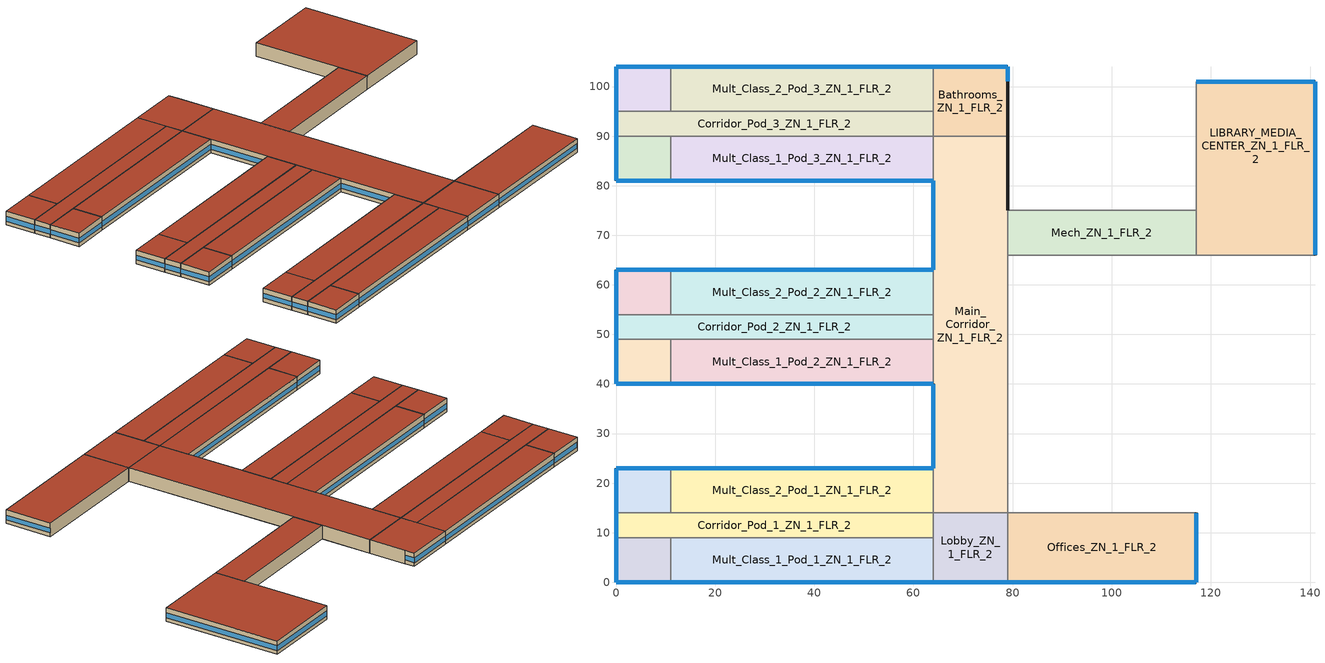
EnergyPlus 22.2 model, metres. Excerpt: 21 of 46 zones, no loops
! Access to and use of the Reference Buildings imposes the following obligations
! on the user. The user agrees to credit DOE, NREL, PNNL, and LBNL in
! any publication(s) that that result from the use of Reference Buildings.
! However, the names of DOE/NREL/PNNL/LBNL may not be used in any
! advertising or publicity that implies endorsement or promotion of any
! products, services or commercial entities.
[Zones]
Bathrooms_ZN_1_FLR_2
 floor to Bathrooms_ZN_1_FLR_1 (INT-FLOOR-TOPSIDE): 64,104 79,104 79,90 64,90 z4
 wall outside (Steel Frame Non-res Ext Wall): 79,90 79,101 79,104 64,104 z4:8
 wall to Main_Corridor_ZN_1_FLR_2 (int-walls): 64,90 79,90 z4:8
 wall to Mult_Class_2_Pod_3_ZN_1_FLR_2 (int-walls): 64,104 64,95 z4:8
 wall to Corridor_Pod_3_ZN_1_FLR_2 (int-walls): 64,95 64,90 z4:8
 window (Window Non-res Fixed): 79,101.05 79,103.95 z5.1:6.55; 78.95,104 64.05,104 z5.1:6.51
 roof outside (IEAD Non-res Roof): 64,90 79,90 79,104 64,104 z8
Corner_Class_1_Pod_1_ZN_1_FLR_2
 floor to Corner_Class_1_Pod_1_ZN_1_FLR_1 (INT-FLOOR-TOPSIDE): 0,9 11,9 11,0 0,0 z4
 wall outside (Steel Frame Non-res Ext Wall): 0,9 0,0 11,0 z4:8
 wall to Mult_Class_1_Pod_1_ZN_1_FLR_2 (int-walls): 11,0 11,9 z4:8
 wall to Corridor_Pod_1_ZN_1_FLR_2 (int-walls): 11,9 0,9 z4:8
 window (Window Non-res Fixed): 0.05,0 10.95,0 z5.1:6.51; 0,8.95 0,0.05 z5.1:6.52
 roof outside (IEAD Non-res Roof): 0,0 11,0 11,9 0,9 z8
Corner_Class_1_Pod_2_ZN_1_FLR_2
 floor to Corner_Class_1_Pod_2_ZN_1_FLR_1 (INT-FLOOR-TOPSIDE): 0,49 11,49 11,40 0,40 z4
 wall outside (Steel Frame Non-res Ext Wall): 0,49 0,40 11,40 z4:8
 wall to Mult_Class_1_Pod_2_ZN_1_FLR_2 (int-walls): 11,40 11,49 z4:8
 wall to Corridor_Pod_2_ZN_1_FLR_2 (int-walls): 11,49 0,49 z4:8
 window (Window Non-res Fixed): 0.05,40 10.95,40 z5.1:6.51; 0,48.95 0,40.05 z5.1:6.52
 roof outside (IEAD Non-res Roof): 0,40 11,40 11,49 0,49 z8
Corner_Class_1_Pod_3_ZN_1_FLR_2
 floor to Corner_Class_1_Pod_3_ZN_1_FLR_1 (INT-FLOOR-TOPSIDE): 0,90 11,90 11,81 0,81 z4
 wall outside (Steel Frame Non-res Ext Wall): 0,90 0,81 11,81 z4:8
 wall to Mult_Class_1_Pod_3_ZN_1_FLR_2 (int-walls): 11,81 11,90 z4:8
 wall to Corridor_Pod_3_ZN_1_FLR_2 (int-walls): 11,90 0,90 z4:8
 window (Window Non-res Fixed): 0.05,81 10.95,81 z5.1:6.51; 0,89.95 0,81.05 z5.1:6.52
 roof outside (IEAD Non-res Roof): 0,81 11,81 11,90 0,90 z8
Corner_Class_2_Pod_1_ZN_1_FLR_2
 floor to Corner_Class_2_Pod_1_ZN_1_FLR_1 (INT-FLOOR-TOPSIDE): 0,23 11,23 11,14 0,14 z4
 wall outside (Steel Frame Non-res Ext Wall): 11,23 0,23 0,14 z4:8
 wall to Corridor_Pod_1_ZN_1_FLR_2 (int-walls): 0,14 11,14 z4:8
 wall to Mult_Class_2_Pod_1_ZN_1_FLR_2 (int-walls): 11,14 11,23 z4:8
 window (Window Non-res Fixed): 10.95,23 0.05,23 z5.1:6.51; 0,22.95 0,14.05 z5.1:6.52
 roof outside (IEAD Non-res Roof): 0,14 11,14 11,23 0,23 z8
Corner_Class_2_Pod_2_ZN_1_FLR_2
 floor to Corner_Class_2_Pod_2_ZN_1_FLR_1 (INT-FLOOR-TOPSIDE): 0,63 11,63 11,54 0,54 z4
 wall outside (Steel Frame Non-res Ext Wall): 11,63 0,63 0,54 z4:8
 wall to Corridor_Pod_2_ZN_1_FLR_2 (int-walls): 0,54 11,54 z4:8
 wall to Mult_Class_2_Pod_2_ZN_1_FLR_2 (int-walls): 11,54 11,63 z4:8
 window (Window Non-res Fixed): 10.95,63 0.05,63 z5.1:6.51; 0,62.95 0,54.05 z5.1:6.52
 roof outside (IEAD Non-res Roof): 0,54 11,54 11,63 0,63 z8
Corner_Class_2_Pod_3_ZN_1_FLR_2
 floor to Corner_Class_2_Pod_3_ZN_1_FLR_1 (INT-FLOOR-TOPSIDE): 0,104 11,104 11,95 0,95 z4
 wall outside (Steel Frame Non-res Ext Wall): 11,104 0,104 0,95 z4:8
 wall to Corridor_Pod_3_ZN_1_FLR_2 (int-walls): 0,95 11,95 z4:8
 wall to Mult_Class_2_Pod_3_ZN_1_FLR_2 (int-walls): 11,95 11,104 z4:8
 window (Window Non-res Fixed): 10.95,104 0.05,104 z5.1:6.51; 0,103.95 0,95.05 z5.1:6.52
 roof outside (IEAD Non-res Roof): 0,95 11,95 11,104 0,104 z8
Corridor_Pod_1_ZN_1_FLR_2
 floor to Corridor_Pod_1_ZN_1_FLR_1 (INT-FLOOR-TOPSIDE): 0,14 64,14 64,9 0,9 z4
 wall outside (Steel Frame Non-res Ext Wall): 0,14 0,9 z4:8
 wall to Mult_Class_1_Pod_1_ZN_1_FLR_2 (int-walls): 11,9 64,9 z4:8
 wall to Lobby_ZN_1_FLR_2 (int-walls): 64,9 64,14 z4:8
 wall to Mult_Class_2_Pod_1_ZN_1_FLR_2 (int-walls): 64,14 11,14 z4:8
 window (Window Non-res Fixed): 0,13.95 0,9.05 z5.1:6.53
 roof outside (IEAD Non-res Roof): 0,9 64,9 64,14 0,14 z8
Corridor_Pod_2_ZN_1_FLR_2
 floor to Corridor_Pod_2_ZN_1_FLR_1 (INT-FLOOR-TOPSIDE): 0,54 64,54 64,49 0,49 z4
 wall outside (Steel Frame Non-res Ext Wall): 0,54 0,49 z4:8
 wall to Mult_Class_1_Pod_2_ZN_1_FLR_2 (int-walls): 11,49 64,49 z4:8
 wall to Main_Corridor_ZN_1_FLR_2 (int-walls): 64,49 64,54 z4:8
 wall to Mult_Class_2_Pod_2_ZN_1_FLR_2 (int-walls): 64,54 11,54 z4:8
 window (Window Non-res Fixed): 0,53.95 0,49.05 z5.1:6.53
 roof outside (IEAD Non-res Roof): 0,49 64,49 64,54 0,54 z8
Corridor_Pod_3_ZN_1_FLR_2
 floor to Corridor_Pod_3_ZN_1_FLR_1 (INT-FLOOR-TOPSIDE): 0,95 64,95 64,90 0,90 z4
 wall outside (Steel Frame Non-res Ext Wall): 0,95 0,90 z4:8
 wall to Mult_Class_1_Pod_3_ZN_1_FLR_2 (int-walls): 11,90 64,90 z4:8
 wall to Mult_Class_2_Pod_3_ZN_1_FLR_2 (int-walls): 64,95 11,95 z4:8
 window (Window Non-res Fixed): 0,94.95 0,90.05 z5.1:6.53
 roof outside (IEAD Non-res Roof): 0,90 64,90 64,95 0,95 z8
LIBRARY_MEDIA_CENTER_ZN_1_FLR_2
 floor to Kitchen_ZN_1_FLR_1 (INT-FLOOR-TOPSIDE): 117,75 141,75 141,66 117,66 z4
 floor to Cafeteria_ZN_1_FLR_1 (INT-FLOOR-TOPSIDE): 117,101 141,101 141,75 117,75 z4
 wall outside (Steel Frame Non-res Ext Wall): 141,66 141,101 117,101 z4:8
 wall to Aux_Gym_ZN_1_FLR_1 (int-walls): 117,66 141,66 z4:8
 wall to Mech_ZN_1_FLR_2 (int-walls): 117,75 117,66 z4:8
 wall to Auditorium_ZN_1_FLR_1 (int-walls): 117,101 117,75 z4:8
 window (Window Non-res Fixed): 141,66.05 141,100.95 z5.1:6.52; 140.95,101 117.05,101 z5.1:6.51
 roof outside (IEAD Non-res Roof): 117,66 141,66 141,101 117,101 z8
Lobby_ZN_1_FLR_2
 floor to Lobby_ZN_1_FLR_1 (INT-FLOOR-TOPSIDE): 64,14 79,14 79,0 64,0 z4
 wall outside (Steel Frame Non-res Ext Wall): 64,0 79,0 z4:8
 wall to Offices_ZN_1_FLR_2 (int-walls): 79,0 79,14 z4:8
 wall to Main_Corridor_ZN_1_FLR_2 (int-walls): 79,14 64,14 z4:8
 wall to Mult_Class_1_Pod_1_ZN_1_FLR_2 (int-walls): 64,9 64,0 z4:8
 window (Window Non-res Fixed): 64.05,0 78.95,0 z5.1:6.51
 roof outside (IEAD Non-res Roof): 64,0 79,0 79,14 64,14 z8
Main_Corridor_ZN_1_FLR_2
 floor to Main_Corridor_ZN_1_FLR_1 (INT-FLOOR-TOPSIDE): 64,90 79,90 79,14 64,14 z4
 wall outside (Steel Frame Non-res Ext Wall): 64,40 64,23 / 79,75 79,90 / 64,81 64,63 z4:8
 wall to Mult_Class_1_Pod_2_ZN_1_FLR_2 (int-walls): 64,49 64,40 z4:8
 wall to Mult_Class_2_Pod_1_ZN_1_FLR_2 (int-walls): 64,23 64,14 z4:8
 wall to Gym_ZN_1_FLR_1 (int-walls): 79,14 79,66 z4:8
 wall to Mech_ZN_1_FLR_2 (int-walls): 79,66 79,75 z4:8
 wall to Mult_Class_1_Pod_3_ZN_1_FLR_2 (int-walls): 64,90 64,81 z4:8
 wall to Mult_Class_2_Pod_2_ZN_1_FLR_2 (int-walls): 64,63 64,54 z4:8
 window (Window Non-res Fixed): 64,39.95 64,23.05 / 64,80.95 64,63.05 z5.1:6.51
 roof outside (IEAD Non-res Roof): 64,14 79,14 79,90 64,90 z8
Mech_ZN_1_FLR_2
 floor to Mech_ZN_1_FLR_1 (INT-FLOOR-TOPSIDE): 79,75 117,75 117,66 79,66 z4
 wall to Gym_ZN_1_FLR_1 (int-walls): 79,66 117,66 z4:8
 wall to Auditorium_ZN_1_FLR_1 (int-walls): 117,75 79,75 z4:8
 roof outside (IEAD Non-res Roof): 79,66 117,66 117,75 79,75 z8
Mult_Class_1_Pod_1_ZN_1_FLR_2
 floor to Mult_Class_1_Pod_1_ZN_1_FLR_1 (INT-FLOOR-TOPSIDE): 11,9 64,9 64,0 11,0 z4
 wall outside (Steel Frame Non-res Ext Wall): 11,0 64,0 z4:8
 window (Window Non-res Fixed): 11.05,0 63.95,0 z5.1:6.5
 roof outside (IEAD Non-res Roof): 11,0 64,0 64,9 11,9 z8
Mult_Class_1_Pod_2_ZN_1_FLR_2
 floor to Mult_Class_1_Pod_2_ZN_1_FLR_1 (INT-FLOOR-TOPSIDE): 11,49 64,49 64,40 11,40 z4
 wall outside (Steel Frame Non-res Ext Wall): 11,40 64,40 z4:8
 window (Window Non-res Fixed): 11.05,40 63.95,40 z5.1:6.5
 roof outside (IEAD Non-res Roof): 11,40 64,40 64,49 11,49 z8
Mult_Class_1_Pod_3_ZN_1_FLR_2
 floor to Mult_Class_1_Pod_3_ZN_1_FLR_1 (INT-FLOOR-TOPSIDE): 11,90 64,90 64,81 11,81 z4
 wall outside (Steel Frame Non-res Ext Wall): 11,81 64,81 z4:8
 window (Window Non-res Fixed): 11.05,81 63.95,81 z5.1:6.5
 roof outside (IEAD Non-res Roof): 11,81 64,81 64,90 11,90 z8
Mult_Class_2_Pod_1_ZN_1_FLR_2
 floor to Mult_Class_2_Pod_1_ZN_1_FLR_1 (INT-FLOOR-TOPSIDE): 11,23 64,23 64,14 11,14 z4
 wall outside (Steel Frame Non-res Ext Wall): 64,23 11,23 z4:8
 window (Window Non-res Fixed): 63.95,23 11.05,23 z5.1:6.5
 roof outside (IEAD Non-res Roof): 11,14 64,14 64,23 11,23 z8
Mult_Class_2_Pod_2_ZN_1_FLR_2
 floor to Mult_Class_2_Pod_2_ZN_1_FLR_1 (INT-FLOOR-TOPSIDE): 11,63 64,63 64,54 11,54 z4
 wall outside (Steel Frame Non-res Ext Wall): 64,63 11,63 z4:8
 window (Window Non-res Fixed): 63.95,63 11.05,63 z5.1:6.5
 roof outside (IEAD Non-res Roof): 11,54 64,54 64,63 11,63 z8
Mult_Class_2_Pod_3_ZN_1_FLR_2
 floor to Mult_Class_2_Pod_3_ZN_1_FLR_1 (INT-FLOOR-TOPSIDE): 11,104 64,104 64,95 11,95 z4
 wall outside (Steel Frame Non-res Ext Wall): 64,104 11,104 z4:8
 window (Window Non-res Fixed): 63.95,104 11.05,104 z5.1:6.5
 roof outside (IEAD Non-res Roof): 11,95 64,95 64,104 11,104 z8
Offices_ZN_1_FLR_2
 floor to Offices_ZN_1_FLR_1 (INT-FLOOR-TOPSIDE): 79,14 117,14 117,0 79,0 z4
 wall outside (Steel Frame Non-res Ext Wall): 79,0 117,0 117,14 z4:8
 wall to Gym_ZN_1_FLR_1 (int-walls): 117,14 79,14 z4:8
 window (Window Non-res Fixed): 79.05,0 116.95,0 z5.1:6.5; 117,0.05 117,13.95 z5.1:6.51
 roof outside (IEAD Non-res Roof): 79,0 117,0 117,14 79,14 z8
[Building]
Ref Bldg Secondary School New2004_v1.3_5.0: North Axis {deg}=0; Terrain=City; Loads Convergence Tolerance Value {W}=0.04; Temperature Convergence Tolerance Value {deltaC}=0.2; Solar Distribution=FullInteriorAndExterior; Maximum Number of Warmup Days=25; Minimum Number of Warmup Days=6
[Site:Location]
USA CA-LOS ANGELES: Latitude {deg}=33.92; Longitude {deg}=-118.4; Time Zone {hr}=-8; Elevation {m}=32
[SizingPeriod:DesignDay] Day of Month=21; Humidity Condition Type=Wetbulb; Barometric Pressure {Pa}=100941; Rain Indicator=No; Snow Indicator=No; Daylight Saving Time Indicator=No; Solar Model Indicator=ASHRAEClearSky
Name | Month | Day Type | Maximum Dry-Bulb Temperature {C} | Daily Dry-Bulb Temperature Range {deltaC} | Wetbulb or DewPoint at Maximum Dry-Bulb {C} | Wind Speed {m/s} | Wind Direction {deg} | Sky Clearness
LOS_ANGELES Ann Htg 99.6% Condns DB | 1 | WinterDesignDay | 6.6 | 0 | 6.6 | 2.5 | 80 | 0
LOS_ANGELES Ann Clg .4% Condns WB=>MDB | 8 | SummerDesignDay | 25.5 | 6 | 21.1 | 4.2 | 250 | 1
[Site:WaterMainsTemperature]
Calculation Method=CORRELATION; Annual Average Outdoor Air Temperature {C}=16.64; Maximum Difference In Monthly Average Outdoor Air Temperatures {deltaC}=6.8
[Site:GroundTemperature:BuildingSurface]
20.133, 20.114, 20.098, 20.195, 20.555, 20.958, 22.367, 22.7, 22.775, 21.957, 20.592, 20.216
[Construction]
Steel Frame Non-res Ext Wall: Wood Siding, Steel Frame NonRes Wall Insulation, 1/2IN Gypsum
IEAD Non-res Roof: Roof Membrane, IEAD NonRes Roof Insulation, Metal Decking
int-walls: 1/2IN Gypsum, 1/2IN Gypsum
INT-FLOOR-TOPSIDE: MAT-CC05 4 HW CONCRETE, CP02 CARPET PAD
Window Non-res Fixed: NonRes Fixed Assembly Window
InteriorFurnishings: Std Wood 6inch
[Material] Thermal Absorptance=0.9
Name | Roughness | Thickness {m} | Conductivity {W/m-K} | Density {kg/m3} | Specific Heat {J/kg-K} | Solar Absorptance | Visible Absorptance
Steel Frame NonRes Wall Insulation | MediumRough | 0.0539159 | 0.049 | 265 | 836.8 | 0.7 | 0.7
IEAD NonRes Roof Insulation | MediumRough | 0.124663 | 0.049 | 265 | 836.8 | 0.7 | 0.7
Std Wood 6inch | MediumSmooth | 0.15 | 0.12 | 540 | 1210 | 0.7 | 0.7
Wood Siding | MediumSmooth | 0.01 | 0.11 | 544.62 | 1210 | 0.78 | 0.78
1/2IN Gypsum | Smooth | 0.0127 | 0.16 | 784.9 | 830 | 0.92 | 0.92
Roof Membrane | VeryRough | 0.0095 | 0.16 | 1121.29 | 1460 | 0.7 | 0.7
Metal Decking | MediumSmooth | 0.0015 | 45.006 | 7680 | 418.4 | 0.7 | 0.3
MAT-CC05 4 HW CONCRETE | Rough | 0.1016 | 1.311 | 2240 | 836.8 | 0.7 | 0.7
[WindowMaterial:SimpleGlazingSystem]
NonRes Fixed Assembly Window: U-Factor {W/m2-K}=3.23646; Solar Heat Gain Coefficient=0.25
[Material:NoMass]
CP02 CARPET PAD: Roughness=VeryRough; Thermal Resistance {m2-K/W}=0.2165; Thermal Absorptance=0.9; Solar Absorptance=0.7; Visible Absorptance=0.8
[Zone] Type=1; Multiplier=1; Floor Area {m2}=autocalculate; Part of Total Floor Area=Yes
Bathrooms_ZN_1_FLR_2; Corner_Class_1_Pod_1_ZN_1_FLR_2; Corner_Class_1_Pod_2_ZN_1_FLR_2; Corner_Class_1_Pod_3_ZN_1_FLR_2; Corner_Class_2_Pod_1_ZN_1_FLR_2; Corner_Class_2_Pod_2_ZN_1_FLR_2; Corner_Class_2_Pod_3_ZN_1_FLR_2; Corridor_Pod_1_ZN_1_FLR_2; Corridor_Pod_2_ZN_1_FLR_2; Corridor_Pod_3_ZN_1_FLR_2; LIBRARY_MEDIA_CENTER_ZN_1_FLR_2; Lobby_ZN_1_FLR_2; Main_Corridor_ZN_1_FLR_2; Mech_ZN_1_FLR_2; Mult_Class_1_Pod_1_ZN_1_FLR_2; Mult_Class_1_Pod_2_ZN_1_FLR_2; Mult_Class_1_Pod_3_ZN_1_FLR_2; Mult_Class_2_Pod_1_ZN_1_FLR_2; Mult_Class_2_Pod_2_ZN_1_FLR_2; Mult_Class_2_Pod_3_ZN_1_FLR_2; Offices_ZN_1_FLR_2
[People] Number of People Calculation Method=Area/Person; Fraction Radiant=0.3; Sensible Heat Fraction=AUTOCALCULATE; Activity Level Schedule=ACTIVITY_SCH; Enable ASHRAE 55 Comfort Warnings=No; Mean Radiant Temperature Calculation Type=ZoneAveraged; Work Efficiency Schedule=WORK_EFF_SCH; Clothing Insulation Calculation Method=ClothingInsulationSchedule; Clothing Insulation Schedule=CLOTHING_SCH; Air Velocity Schedule=AIR_VELO_SCH; Thermal Comfort Model 1 Type=FANGER
Name | Zone or ZoneList or Space or SpaceList | Number of People Schedule | Floor Area per Person {m2/person}
Bathrooms_ZN_1_FLR_2 People | Bathrooms_ZN_1_FLR_2 | BLDG_OCC_SCH | 10
Corner_Class_1_Pod_1_ZN_1_FLR_2 People | Corner_Class_1_Pod_1_ZN_1_FLR_2 | BLDG_OCC_SCH | 4
Corner_Class_1_Pod_2_ZN_1_FLR_2 People | Corner_Class_1_Pod_2_ZN_1_FLR_2 | BLDG_OCC_SCH | 4
Corner_Class_1_Pod_3_ZN_1_FLR_2 People | Corner_Class_1_Pod_3_ZN_1_FLR_2 | BLDG_OCC_SCH | 4
Corner_Class_2_Pod_1_ZN_1_FLR_2 People | Corner_Class_2_Pod_1_ZN_1_FLR_2 | BLDG_OCC_SCH | 4
Corner_Class_2_Pod_2_ZN_1_FLR_2 People | Corner_Class_2_Pod_2_ZN_1_FLR_2 | BLDG_OCC_SCH | 4
Corner_Class_2_Pod_3_ZN_1_FLR_2 People | Corner_Class_2_Pod_3_ZN_1_FLR_2 | BLDG_OCC_SCH | 4
Corridor_Pod_1_ZN_1_FLR_2 People | Corridor_Pod_1_ZN_1_FLR_2 | BLDG_OCC_SCH | 10
Corridor_Pod_2_ZN_1_FLR_2 People | Corridor_Pod_2_ZN_1_FLR_2 | BLDG_OCC_SCH | 10
Corridor_Pod_3_ZN_1_FLR_2 People | Corridor_Pod_3_ZN_1_FLR_2 | BLDG_OCC_SCH | 10
LIBRARY_MEDIA_CENTER_ZN_1_FLR_2 People | LIBRARY_MEDIA_CENTER_ZN_1_FLR_2 | BLDG_OCC_SCH | 4.35
Mech_ZN_1_FLR_2 People | Mech_ZN_1_FLR_2 | BLDG_OCC_SCH | 100
Mult_Class_1_Pod_1_ZN_1_FLR_2 People | Mult_Class_1_Pod_1_ZN_1_FLR_2 | BLDG_OCC_SCH | 4
Mult_Class_1_Pod_2_ZN_1_FLR_2 People | Mult_Class_1_Pod_2_ZN_1_FLR_2 | BLDG_OCC_SCH | 4
Mult_Class_1_Pod_3_ZN_1_FLR_2 People | Mult_Class_1_Pod_3_ZN_1_FLR_2 | BLDG_OCC_SCH_Extend | 4
Mult_Class_2_Pod_1_ZN_1_FLR_2 People | Mult_Class_2_Pod_1_ZN_1_FLR_2 | BLDG_OCC_SCH | 4
Mult_Class_2_Pod_2_ZN_1_FLR_2 People | Mult_Class_2_Pod_2_ZN_1_FLR_2 | BLDG_OCC_SCH | 4
Mult_Class_2_Pod_3_ZN_1_FLR_2 People | Mult_Class_2_Pod_3_ZN_1_FLR_2 | BLDG_OCC_SCH_Extend | 4
Offices_ZN_1_FLR_2 People | Offices_ZN_1_FLR_2 | BLDG_OCC_SCH_Offices | 20
[Lights] Schedule=BLDG_LIGHT_SCH; Design Level Calculation Method=Watts/Area; Return Air Fraction=0; Fraction Radiant=0.37; Fraction Visible=0.2; Fraction Replaceable=1; Return Air Fraction Calculated from Plenum Temperature=No
Name | Zone or ZoneList or Space or SpaceList | Watts per Zone Floor Area {W/m2}
Bathrooms_ZN_1_FLR_2_Lights | Bathrooms_ZN_1_FLR_2 | 9.68
Corner_Class_1_Pod_1_ZN_1_FLR_2_Lights | Corner_Class_1_Pod_1_ZN_1_FLR_2 | 15.06
Corner_Class_1_Pod_2_ZN_1_FLR_2_Lights | Corner_Class_1_Pod_2_ZN_1_FLR_2 | 15.06
Corner_Class_1_Pod_3_ZN_1_FLR_2_Lights | Corner_Class_1_Pod_3_ZN_1_FLR_2 | 15.06
Corner_Class_2_Pod_1_ZN_1_FLR_2_Lights | Corner_Class_2_Pod_1_ZN_1_FLR_2 | 15.06
Corner_Class_2_Pod_2_ZN_1_FLR_2_Lights | Corner_Class_2_Pod_2_ZN_1_FLR_2 | 15.06
Corner_Class_2_Pod_3_ZN_1_FLR_2_Lights | Corner_Class_2_Pod_3_ZN_1_FLR_2 | 15.06
Corridor_Pod_1_ZN_1_FLR_2_Lights | Corridor_Pod_1_ZN_1_FLR_2 | 5.38
Corridor_Pod_2_ZN_1_FLR_2_Lights | Corridor_Pod_2_ZN_1_FLR_2 | 5.38
Corridor_Pod_3_ZN_1_FLR_2_Lights | Corridor_Pod_3_ZN_1_FLR_2 | 5.38
LIBRARY_MEDIA_CENTER_ZN_1_FLR_2_Lights | LIBRARY_MEDIA_CENTER_ZN_1_FLR_2 | 13.99
Lobby_ZN_1_FLR_2_Lights | Lobby_ZN_1_FLR_2 | 13.99
Main_Corridor_ZN_1_FLR_2_Lights | Main_Corridor_ZN_1_FLR_2 | 5.38
Mech_ZN_1_FLR_2_Lights | Mech_ZN_1_FLR_2 | 16.14
Mult_Class_1_Pod_1_ZN_1_FLR_2_Lights | Mult_Class_1_Pod_1_ZN_1_FLR_2 | 15.06
Mult_Class_1_Pod_2_ZN_1_FLR_2_Lights | Mult_Class_1_Pod_2_ZN_1_FLR_2 | 15.06
Mult_Class_1_Pod_3_ZN_1_FLR_2_Lights | Mult_Class_1_Pod_3_ZN_1_FLR_2 | 15.06
Mult_Class_2_Pod_1_ZN_1_FLR_2_Lights | Mult_Class_2_Pod_1_ZN_1_FLR_2 | 15.06
Mult_Class_2_Pod_2_ZN_1_FLR_2_Lights | Mult_Class_2_Pod_2_ZN_1_FLR_2 | 15.06
Mult_Class_2_Pod_3_ZN_1_FLR_2_Lights | Mult_Class_2_Pod_3_ZN_1_FLR_2 | 15.06
Offices_ZN_1_FLR_2_Lights | Offices_ZN_1_FLR_2 | 11.84
[ElectricEquipment] Schedule=BLDG_EQUIP_SCH; Design Level Calculation Method=Watts/Area; Fraction Latent=0; Fraction Radiant=0.5; Fraction Lost=0
Name | Zone or ZoneList or Space or SpaceList | Watts per Zone Floor Area {W/m2}
Bathrooms_ZN_1_FLR_2_PlugMisc_Equip | Bathrooms_ZN_1_FLR_2 | 4
Corner_Class_1_Pod_1_ZN_1_FLR_2_PlugMisc_Equip | Corner_Class_1_Pod_1_ZN_1_FLR_2 | 10
Corner_Class_1_Pod_2_ZN_1_FLR_2_PlugMisc_Equip | Corner_Class_1_Pod_2_ZN_1_FLR_2 | 10
Corner_Class_1_Pod_3_ZN_1_FLR_2_PlugMisc_Equip | Corner_Class_1_Pod_3_ZN_1_FLR_2 | 10
Corner_Class_2_Pod_1_ZN_1_FLR_2_PlugMisc_Equip | Corner_Class_2_Pod_1_ZN_1_FLR_2 | 10
Corner_Class_2_Pod_2_ZN_1_FLR_2_PlugMisc_Equip | Corner_Class_2_Pod_2_ZN_1_FLR_2 | 10
Corner_Class_2_Pod_3_ZN_1_FLR_2_PlugMisc_Equip | Corner_Class_2_Pod_3_ZN_1_FLR_2 | 10
Corridor_Pod_1_ZN_1_FLR_2_PlugMisc_Equip | Corridor_Pod_1_ZN_1_FLR_2 | 4
Corridor_Pod_2_ZN_1_FLR_2_PlugMisc_Equip | Corridor_Pod_2_ZN_1_FLR_2 | 4
Corridor_Pod_3_ZN_1_FLR_2_PlugMisc_Equip | Corridor_Pod_3_ZN_1_FLR_2 | 4
LIBRARY_MEDIA_CENTER_ZN_1_FLR_2_PlugMisc_Equip | LIBRARY_MEDIA_CENTER_ZN_1_FLR_2 | 10
Lobby_ZN_1_FLR_2_PlugMisc_Equip | Lobby_ZN_1_FLR_2 | 4
Main_Corridor_ZN_1_FLR_2_PlugMisc_Equip | Main_Corridor_ZN_1_FLR_2 | 4
Mech_ZN_1_FLR_2_PlugMisc_Equip | Mech_ZN_1_FLR_2 | 4
Mult_Class_1_Pod_1_ZN_1_FLR_2_PlugMisc_Equip | Mult_Class_1_Pod_1_ZN_1_FLR_2 | 10
Mult_Class_1_Pod_2_ZN_1_FLR_2_PlugMisc_Equip | Mult_Class_1_Pod_2_ZN_1_FLR_2 | 10
Mult_Class_1_Pod_3_ZN_1_FLR_2_PlugMisc_Equip | Mult_Class_1_Pod_3_ZN_1_FLR_2 | 10
Mult_Class_2_Pod_1_ZN_1_FLR_2_PlugMisc_Equip | Mult_Class_2_Pod_1_ZN_1_FLR_2 | 10
Mult_Class_2_Pod_2_ZN_1_FLR_2_PlugMisc_Equip | Mult_Class_2_Pod_2_ZN_1_FLR_2 | 10
Mult_Class_2_Pod_3_ZN_1_FLR_2_PlugMisc_Equip | Mult_Class_2_Pod_3_ZN_1_FLR_2 | 10
Offices_ZN_1_FLR_2_PlugMisc_Equip | Offices_ZN_1_FLR_2 | 10.8
[Exterior:Lights]
Exterior Facade Lighting: Schedule=ALWAYS_ON; Design Level {W}=17927; Control Option=AstronomicalClock
[ZoneInfiltration:DesignFlowRate] Schedule=INFIL_SCH; Design Flow Rate Calculation Method=Flow/ExteriorWallArea; Flow Rate per Exterior Surface Area {m3/s-m2}=0.000302; Constant Term Coefficient=1; Temperature Term Coefficient=0; Velocity Term Coefficient=0; Velocity Squared Term Coefficient=0
Name | Zone or ZoneList or Space or SpaceList
Bathrooms_ZN_1_FLR_2_Infiltration | Bathrooms_ZN_1_FLR_2
Corner_Class_1_Pod_1_ZN_1_FLR_2_Infiltration | Corner_Class_1_Pod_1_ZN_1_FLR_2
Corner_Class_1_Pod_2_ZN_1_FLR_2_Infiltration | Corner_Class_1_Pod_2_ZN_1_FLR_2
Corner_Class_1_Pod_3_ZN_1_FLR_2_Infiltration | Corner_Class_1_Pod_3_ZN_1_FLR_2
Corner_Class_2_Pod_1_ZN_1_FLR_2_Infiltration | Corner_Class_2_Pod_1_ZN_1_FLR_2
Corner_Class_2_Pod_2_ZN_1_FLR_2_Infiltration | Corner_Class_2_Pod_2_ZN_1_FLR_2
Corner_Class_2_Pod_3_ZN_1_FLR_2_Infiltration | Corner_Class_2_Pod_3_ZN_1_FLR_2
Corridor_Pod_1_ZN_1_FLR_2_Infiltration | Corridor_Pod_1_ZN_1_FLR_2
Corridor_Pod_2_ZN_1_FLR_2_Infiltration | Corridor_Pod_2_ZN_1_FLR_2
Corridor_Pod_3_ZN_1_FLR_2_Infiltration | Corridor_Pod_3_ZN_1_FLR_2
LIBRARY_MEDIA_CENTER_ZN_1_FLR_2_Infiltration | LIBRARY_MEDIA_CENTER_ZN_1_FLR_2
Lobby_ZN_1_FLR_2_Infiltration | Lobby_ZN_1_FLR_2
Main_Corridor_ZN_1_FLR_2_Infiltration | Main_Corridor_ZN_1_FLR_2
Mult_Class_1_Pod_1_ZN_1_FLR_2_Infiltration | Mult_Class_1_Pod_1_ZN_1_FLR_2
Mult_Class_1_Pod_2_ZN_1_FLR_2_Infiltration | Mult_Class_1_Pod_2_ZN_1_FLR_2
Mult_Class_1_Pod_3_ZN_1_FLR_2_Infiltration | Mult_Class_1_Pod_3_ZN_1_FLR_2
Mult_Class_2_Pod_1_ZN_1_FLR_2_Infiltration | Mult_Class_2_Pod_1_ZN_1_FLR_2
Mult_Class_2_Pod_2_ZN_1_FLR_2_Infiltration | Mult_Class_2_Pod_2_ZN_1_FLR_2
Mult_Class_2_Pod_3_ZN_1_FLR_2_Infiltration | Mult_Class_2_Pod_3_ZN_1_FLR_2
Offices_ZN_1_FLR_2_Infiltration | Offices_ZN_1_FLR_2
[InternalMass] Construction=InteriorFurnishings
Name | Zone or ZoneList | Surface Area {m2}
Bathrooms_ZN_1_FLR_2 Internal Mass | Bathrooms_ZN_1_FLR_2 | 420
Corner_Class_1_Pod_1_ZN_1_FLR_2 Internal Mass | Corner_Class_1_Pod_1_ZN_1_FLR_2 | 198
Corner_Class_1_Pod_2_ZN_1_FLR_2 Internal Mass | Corner_Class_1_Pod_2_ZN_1_FLR_2 | 198
Corner_Class_1_Pod_3_ZN_1_FLR_2 Internal Mass | Corner_Class_1_Pod_3_ZN_1_FLR_2 | 198
Corner_Class_2_Pod_1_ZN_1_FLR_2 Internal Mass | Corner_Class_2_Pod_1_ZN_1_FLR_2 | 198
Corner_Class_2_Pod_2_ZN_1_FLR_2 Internal Mass | Corner_Class_2_Pod_2_ZN_1_FLR_2 | 198
Corner_Class_2_Pod_3_ZN_1_FLR_2 Internal Mass | Corner_Class_2_Pod_3_ZN_1_FLR_2 | 198
Corridor_Pod_1_ZN_1_FLR_2 Internal Mass | Corridor_Pod_1_ZN_1_FLR_2 | 640
Corridor_Pod_2_ZN_1_FLR_2 Internal Mass | Corridor_Pod_2_ZN_1_FLR_2 | 640
Corridor_Pod_3_ZN_1_FLR_2 Internal Mass | Corridor_Pod_3_ZN_1_FLR_2 | 640
LIBRARY_MEDIA_CENTER_ZN_1_FLR_2 Internal Mass | LIBRARY_MEDIA_CENTER_ZN_1_FLR_2 | 1680
Lobby_ZN_1_FLR_2 Internal Mass | Lobby_ZN_1_FLR_2 | 420
Main_Corridor_ZN_1_FLR_2 Internal Mass | Main_Corridor_ZN_1_FLR_2 | 2280
Mech_ZN_1_FLR_2 Internal Mass | Mech_ZN_1_FLR_2 | 684
Mult_Class_1_Pod_1_ZN_1_FLR_2 Internal Mass | Mult_Class_1_Pod_1_ZN_1_FLR_2 | 954
Mult_Class_1_Pod_2_ZN_1_FLR_2 Internal Mass | Mult_Class_1_Pod_2_ZN_1_FLR_2 | 954
Mult_Class_1_Pod_3_ZN_1_FLR_2 Internal Mass | Mult_Class_1_Pod_3_ZN_1_FLR_2 | 954
Mult_Class_2_Pod_1_ZN_1_FLR_2 Internal Mass | Mult_Class_2_Pod_1_ZN_1_FLR_2 | 954
Mult_Class_2_Pod_2_ZN_1_FLR_2 Internal Mass | Mult_Class_2_Pod_2_ZN_1_FLR_2 | 954
Mult_Class_2_Pod_3_ZN_1_FLR_2 Internal Mass | Mult_Class_2_Pod_3_ZN_1_FLR_2 | 954
Offices_ZN_1_FLR_2 Internal Mass | Offices_ZN_1_FLR_2 | 1064
[AvailabilityManager:NightCycle] Applicability Schedule=ALWAYS_ON; Fan Schedule=HVACOperationSchd; Control Type=CycleOnAny; Thermostat Tolerance {deltaC}=1; Cycling Run Time Control Type=FixedRunTime; Cycling Run Time {s}=1800
PSZ-AC_1:5 Availability Manager; PSZ-AC_2:6 Availability Manager; PSZ-AC_3:7 Availability Manager; PSZ-AC_4:8 Availability Manager; PSZ-AC_5:9 Availability Manager; VAV_OTHER Availability Manager; VAV_POD_1 Availability Manager; VAV_POD_2 Availability Manager; VAV_POD_3 Availability Manager
[UtilityCost:Tariff] Group=Comm Elect
Name | Output Meter | Conversion Factor Choice | Time of Use Period Schedule | Season Schedule | Demand Window Length | Monthly Charge or Variable
SCE_TOU-8_GeneralServiceLarge | Electricity:Facility | kWh | SCETOUSched | SCESeasonsSchedule | HalfHour | 246.33
SCE_GS-2_GeneralService | Electricity:Facility | kWh | SCETOUSched | SCESeasonsSchedule | HalfHour | 74.03
SCE_GS-1_GeneralService | Electricity:Facility | kWh |  | SCESeasonsSchedule | HalfHour | 15.25
CA_EIAMonthlyRateGas | NaturalGas:Facility | MCF |  |  |  | 0
[UtilityCost:Charge:Simple]
Name | Utility Cost Charge Simple | Tariff | Source Variable | Season | Category Variable | Cost per Unit Value or Variable
 | SummerDeliveryOnPeakEnergyCharge | SCE_TOU-8_GeneralServiceLarge | PeakEnergy | Summer | EnergyCharges | 0.01676
 | SummerDeliveryOffPeakEnergyCharge | SCE_TOU-8_GeneralServiceLarge | OffPeakEnergy | Summer | EnergyCharges | 0.01676
 | SummerDeliveryMidPeakEnergyCharge | SCE_TOU-8_GeneralServiceLarge | MidPeakEnergy | Summer | EnergyCharges | 0.01676
 | WinterDeliveryOffPeakEnergyCharge | SCE_TOU-8_GeneralServiceLarge | OffPeakEnergy | Winter | EnergyCharges | 0.01676
 | WinterDeliveryMidPeakEnergyCharge | SCE_TOU-8_GeneralServiceLarge | MidPeakEnergy | Winter | EnergyCharges | 0.01676
 | FacilitiesDemandCharge | SCE_TOU-8_GeneralServiceLarge | TotalDemand | Annual | DemandCharges | 6.35
 | SummerTOUOnPeakDemandCharge | SCE_TOU-8_GeneralServiceLarge | PeakDemand | Summer | DemandCharges | 8.84
 | SummerTOUMidPeakDemandCharge | SCE_TOU-8_GeneralServiceLarge | MidPeakDemand | Summer | DemandCharges | 0.76
 | TransformerDemandCharge | SCE_TOU-8_GeneralServiceLarge | TotalDemand | Annual | DemandCharges | 1
 | PowerFactorDemandCharge | SCE_TOU-8_GeneralServiceLarge | TotalDemand | Annual | DemandCharges | 0.23
 | TaxofEightPercent | SCE_TOU-8_GeneralServiceLarge | SubTotal | Annual | Taxes | 0.08
 | AnnualDeliveryEnergyCharge | SCE_GS-2_GeneralService | totalEnergy | Annual | EnergyCharges | 0.0189
 | AnnualFacilityDemandURGCharge | SCE_GS-2_GeneralService | totalDemand | Annual | DemandCharges | 0.77
 | AnnualFacilityDemandDelivCharge | SCE_GS-2_GeneralService | totalDemand | Annual | DemandCharges | 5.44
 | SummerTimeRelatedDemandCharge | SCE_GS-2_GeneralService | totalDemand | Summer | DemandCharges | 1.87
 | SummerTimeDemandDelivCharge | SCE_GS-2_GeneralService | totalDemand | Summer | DemandCharges | 7.04
 | TaxofEightPercent | SCE_GS-2_GeneralService | SubTotal | Annual | Taxes | 0.08
 | SummerEnergyCharge | SCE_GS-1_GeneralService | totalEnergy | Summer | EnergyCharges | 0.0808
 | WinterEnergyCharge | SCE_GS-1_GeneralService | totalEnergy | Winter | EnergyCharges | 0.0351
 | AnnualDeliveryEnergyCharge | SCE_GS-1_GeneralService | totalEnergy | Annual | EnergyCharges | 0.0694
 | taxofEightPercent | SCE_GS-1_GeneralService | SubTotal | Summer | Taxes | 0.08
 | MonthlyRateGasCharge | CA_EIAMonthlyRateGas | totalEnergy | Annual | EnergyCharges | CA_MonthlyGasRates
 | TaxofEightPercent | CA_EIAMonthlyRateGas | SubTotal | Annual | Taxes | 0.08
[UtilityCost:Qualify] Variable=TotalDemand; Season=Annual; Threshold Test=Count
Name | Utility Cost Qualify | Tariff | Qualify Type | Threshold Value or Variable | Number of Months
 | MinDemand500kw | SCE_TOU-8_GeneralServiceLarge | Minimum | 500 | 12
 | MaxDemand500kw | SCE_GS-2_GeneralService | Maximum | 500 | 1
 | MinDemand20kw | SCE_GS-2_GeneralService | Minimum | 20 | 12
 | MaxDemand20kw | SCE_GS-1_GeneralService | Maximum | 20 | 1
[UtilityCost:Charge:Block]
Utility Cost Charge Block=AnnualUtilityRetained; Tariff=SCE_GS-2_GeneralService; Source Variable=TotalEnergy; Season=Annual; Category Variable=EnergyCharges; Block Size Multiplier Value or Variable=totalDemand; Block Size 1 Value or Variable=300; Block 1 Cost per Unit Value or Variable=0.0694; Block Size 2 Value or Variable=remaining; Block 2 Cost per Unit Value or Variable=0.0791
[UtilityCost:Variable]
CA_MonthlyGasRates: Tariff=CA_EIAMonthlyRateGas; Variable Type=Currency; January Value=9.37; February Value=8.88; March Value=8.2; April Value=7.29; May Value=7.82; June Value=8.26; July Value=8.23; August Value=8.21; September Value=7.9; October Value=8.09; November Value=7.64; December Value=8.43
[Schedule:Compact]
ALWAYS_ON: Through: 12/31, For: AllDays, Until: 24:00, 1
BLDG_EQUIP_SCH: Through: 6/30, For: Weekdays SummerDesignDay, Until: 08:00, 0.35, Until: 17:00, 0.95, Until: 24:00, 0.35, For: AllOtherDays, Until: 24:00, 0.35, Through: 9/1, For: Weekdays SummerDesignDay, Until: 08:00, 0.25, Until: 17:00, 0.5, Until: 24:00, 0.25, For: AllOtherDays, Until: 24:00, 0.25, Through: 12/31, For: Weekdays SummerDesignDay, Until: 08:00, 0.35, Until: 17:00, 0.95, Until: 24:00, 0.35, For: AllOtherDays, Until: 24:00, 0.35
BLDG_LIGHT_SCH: Through: 6/30, For: Weekdays SummerDesignDay, Until: 07:00, 0.1773, Until: 21:00, 0.9, Until: 24:00, 0.1773, For: AllOtherDays, Until: 24:00, 0.1773, Through: 9/1, For: Weekdays SummerDesignDay, Until: 08:00, 0.1773, Until: 20:00, 0.5, Until: 24:00, 0.1773, For: AllOtherDays, Until: 24:00, 0.1773, Through: 12/31, For: Weekdays SummerDesignDay, Until: 07:00, 0.1773, Until: 21:00, 0.9, Until: 24:00, 0.1773, For: AllOtherDays, Until: 24:00, 0.1773
BLDG_OCC_SCH: Through: 6/30, For: Weekdays SummerDesignDay, Until: 08:00, 0, Until: 16:00, 0.7, Until: 21:00, 0.15, Until: 24:00, 0, For: AllOtherDays, Until: 24:00, 0, Through: 9/1, For: Weekdays SummerDesignDay, Until: 08:00, 0, Until: 21:00, 0.15, Until: 24:00, 0, For: AllOtherDays, Until: 24:00, 0, Through: 12/31, For: Weekdays SummerDesignDay, Until: 08:00, 0, Until: 16:00, 0.7, Until: 21:00, 0.15, Until: 24:00, 0, For: AllOtherDays, Until: 24:00, 0
BLDG_OCC_SCH_Extend: Through: 6/30, For: Weekdays SummerDesignDay, Until: 08:00, 0, Until: 16:00, 0.7, Until: 21:00, 0.7, Until: 24:00, 0, For: AllOtherDays, Until: 24:00, 0, Through: 9/1, For: Weekdays SummerDesignDay, Until: 08:00, 0, Until: 17:00, 0.5, Until: 21:00, 0.5, Until: 24:00, 0, For: AllOtherDays, Until: 24:00, 0, Through: 12/31, For: Weekdays SummerDesignDay, Until: 08:00, 0, Until: 17:00, 0.7, Until: 21:00, 0.7, Until: 24:00, 0, For: AllOtherDays, Until: 24:00, 0
BLDG_OCC_SCH_Offices: Through: 6/30, For: Weekdays SummerDesignDay, Until: 08:00, 0, Until: 17:00, 0.95, Until: 21:00, 0.15, Until: 24:00, 0, For: AllOtherDays, Until: 24:00, 0, Through: 9/1, For: Weekdays SummerDesignDay, Until: 08:00, 0, Until: 17:00, 0.5, Until: 24:00, 0, For: AllOtherDays, Until: 24:00, 0, Through: 12/31, For: Weekdays SummerDesignDay, Until: 08:00, 0, Until: 17:00, 0.95, Until: 21:00, 0.15, Until: 24:00, 0, For: AllOtherDays, Until: 24:00, 0
INFIL_SCH: Through: 12/31, For: AllDays, Until: 07:00, 1, Until: 21:00, 0.5, Until: 24:00, 1
ACTIVITY_SCH: Through: 12/31, For: AllDays, Until: 24:00, 120
AIR_VELO_SCH: Through: 12/31, For: AllDays, Until: 24:00, 0.2
CLOTHING_SCH: Through: 04/30, For: AllDays, Until: 24:00, 1.1, Through: 09/30, For: AllDays, Until: 24:00, 0.6, Through: 12/31, For: AllDays, Until: 24:00, 1.1
WORK_EFF_SCH: Through: 12/31, For: AllDays, Until: 24:00, 0
HVACOperationSchd: Through: 12/31, For: Weekdays SummerDesignDay, Until: 06:00, 0, Until: 21:00, 1, Until: 24:00, 0, For: AllOtherDays, Until: 24:00, 0
SCESeasonsSchedule: Through: 5/31, For: AllDays, Until: 24:00, 1, Through: 9/30, For: AllDays, Until: 24:00, 3, Through: 12/31, For: AllDays, Until: 24:00, 1
SCETOUSched: Through: 5/31, For: WeekDays, Until: 8:00, 3, Until: 21:00, 4, Until: 24:00, 3, For: AllOtherDays, Until: 24:00, 3, Through: 9/30, For: WeekDays, Until: 8:00, 3, Until: 12:00, 4, Until: 18:00, 1, Until: 23:00, 4, Until: 24:00, 3, For: AllOtherDays, Until: 24:00, 3, Through: 12/31, For: WeekDays, Until: 8:00, 3, Until: 21:00, 4, Until: 24:00, 3, For: AllOtherDays, Until: 24:00, 3
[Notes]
DOE Commercial Reference Building
Secondary School, new construction 90.1-2004
EnergyPlus Version 5.0
ASHRAE Standards 90.1-2004 and 62-1999
Description:  Two story, secondary school, 46 zones
Classrooms, auditorium, gymnasium, auxiliary gymnasium, cafeteria, kitchen
Original model developed for the K-12 Advanced Energy Design Guide
Form:         Area = 19,592 m2 (210,887 ft2); Number of Stories = 2; Shape = "E",
Main corridor with three wings for class rooms
Envelope:     Envelope thermal properties vary with climate according to ASHRAE Standard 90.1-2004.
Opaque constructions: steel frame walls; built-up flat roof (insulation above deck); slab-on-grade floor
Windows: window-to-wall ratio = 32.7%,
Skylights: 4% roof area in gymnasium and auxilary gymnasium
Infiltration = 0.4 cfm/ft2 above grade wall area at 0.3 in wc (75 Pa) adjusted to 0.016 in wc (4 Pa).
25% of full value when ventilation system on.
HVAC:         Air-cooled chiller, boiler, MZ-VAV with reheat in most of the building;
PSZ-AC and gas furnace in gymnasium, auditorium, kitchen, and cafeteria
Economizers per 90.1-2004
Exhaust:      Restroom exhaust = 600 L/s total (1,271 cfm); Kitchen exhaust 1,888 L/s (4,000 cfm), 86% make-up air from cafeteria
Kitchen exhaust fan modeled as an external load to avoid getting double the make-up air
Refrigeration: Walk-in cooler and walk-in freezer
Elevators:    2 @ 20 HP each, 91% motor efficiency
Int. gains:   W/m2 (W/ft2)       lights            elec plug         gas plug
Detached Shading:               None
Daylight:                       None
Natural Ventilation:            None
Zonal Equipment:                None
Air Primary Loops:              VAV with hot water reheat; PSZ-AC with gas furnace
Plant Loops:                    SHWSys1, HeatSys1, CoolSys1
System Equipment Autosize:      Yes
Purchased Cooling:              None
Purchased Heating:              None
Coils:                          Coil:Cooling:DX:SingleSpeed; Coil:Heating:Gas;
Coil:Cooling:Water; Coil:Heating:Water
Pumps:                          Yes
Boilers:                        Boiler:HotWater (gas-fired)
Chillers:                       Chiller:Electric:EIR (air-cooled)
Reference citation for the Commercial Reference Buildings:
Deru, M.; Field, K.; Studer, D.; Benne, K.; Griffith, B.; Torcellini, P;
Halverson, M.; Winiarski, D.; Liu, B.; Rosenberg, M.; Huang, J.;
Yazdanian, M.; Crawley, D. (2010).
U.S. Department of Energy Commercial Reference Building Models of the National Building Stock.
Washington, DC: U.S. Department of Energy, Energy Efficiency and
Renewable Energy, Office of Building Technologies.
***GENERAL SIMULATION PARAMETERS***
Number of Zones: 46
***HOLIDAYS & DAYLIGHT SAVINGS***
